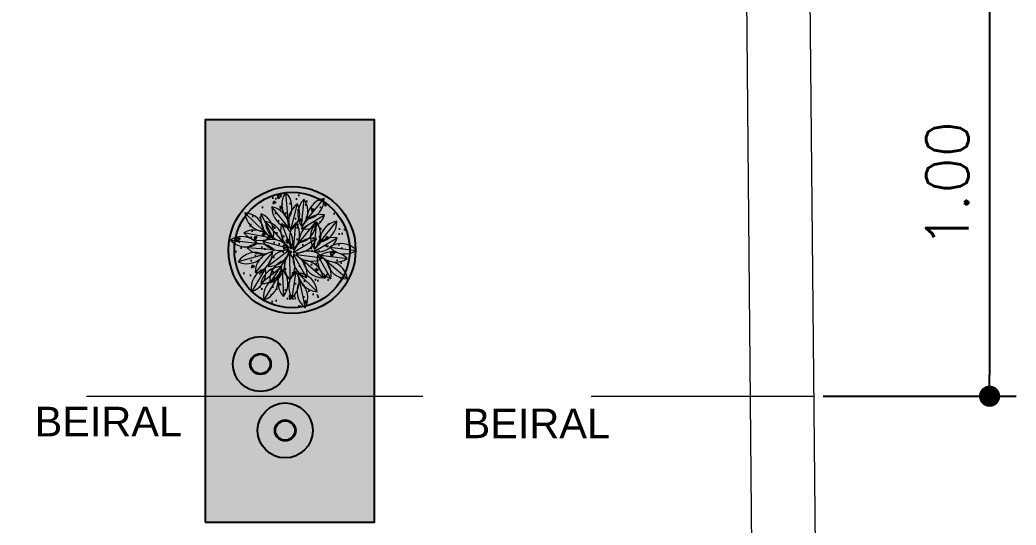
# Model space of a CAD drawing. Header units: millimetres. Extents: x -57 to 56, y 2 to 85.
# Drawn here: x -37.062 to -34.711, y 49.037 to 50.23 of the extents above; entities that cross this region are included whole.
import ezdxf

# ---------------------------------------------------------------- set-up
doc = ezdxf.new("R2010")
doc.units = ezdxf.units.MM
doc.header["$LTSCALE"] = 0.5
doc.header["$PDMODE"] = 3
doc.linetypes.add('HIDDEN2', pattern=[4.762499999999999, 3.175, -1.5875])
for name, color, linetype, lineweight in [('A-TRACEJADO', 251, 'HIDDEN2', 18), ('Alvenaria-baixa', 3, 'Continuous', 20), ('ARQ cota externa', 1, 'Continuous', 15)]:
    doc.layers.add(name, color=color, linetype=linetype, lineweight=lineweight)
for name, color, linetype in [('AI-Hatch mob', 254, 'Continuous'), ('AI-Mob', 2, 'Continuous'), ('AI-Paisagismo', 95, 'Continuous'), ('AI-Produção', 1, 'Continuous')]:
    doc.layers.add(name, color=color, linetype=linetype)
doc.styles.add('arial 7', font='arial.ttf', dxfattribs={"height": 0.07})
doc.styles.add('RS50', font='romans.shx', dxfattribs={"height": 0.1})
doc.dimstyles.new('Cota 50', dxfattribs={"dimscale": 0.05, "dimtxt": 0.1, "dimasz": 1, "dimexe": 1.25, "dimexo": 0.625, "dimgap": 1, "dimtad": 1, "dimzin": 4, "dimdsep": 46, "dimtxsty": 'RS50', "dimblk": 'DOT', "dimcen": 0.1, "dimclrd": 256, "dimclre": 256, "dimclrt": 256, "dimadec": 0, "dimazin": 0, "dimtfac": 1, "dimtix": 1, "dimtmove": 0, "dimatfit": 3, "dimldrblk": 'DOT', "dimfxl": 1.25, "dimarcsym": 0})

# ---------------------------------------------------------------- blocks, each defined once
blk = doc.blocks.new('*U71')
at = {"layer": 'AI-Hatch mob'}
blk.add_hatch(color=31, dxfattribs=at).paths.add_polyline_path([(0, 0.3999999999999986), (0, 0), (0.9500000000000002, 0), (0.9500000000000002, 0.3999999999999986)])
blk.add_lwpolyline([(0, 0.3999999999999986), (0, 0), (0.9500000000000002, 0), (0.9500000000000002, 0.3999999999999986)], close=True)
blk = doc.blocks.new('VASO PEQUENO - PRODUÇÃO')
at = {"layer": 'AI-Hatch mob', "ltscale": 3}
h = blk.add_hatch(color=254, dxfattribs=at)
h.set_gradient(color1=(221, 208, 192), color2=(185, 159, 126), tint=1, name='INVSPHERICAL')
h.paths.add_polyline_path([(-0.05464402606756794, 0, 1), (0.05464402606756794, 0, 1)])
h = blk.add_hatch(color=254, dxfattribs=at)
h.paths.add_polyline_path([(0.02071908195541994, 0.002211513200336412), (0.01923097969005738, 0.00219283621844113, 0.903790462052971), (-0.01927995729362664, 0.001709490356034848), (-0.0207680595590034, 0.001690813374139566, -0.9103528946446328)])
h.paths.add_polyline_path([(-0.02083677392766958, 0, -0.0203115320186754), (-0.0207680595590034, 0.001690813374139566), (-0.01927995729362664, 0.001709490356034848, 0.0221124627479332), (-0.01935559636180528, 0, 1), (0.01935559636180528, 0, 0.0283915915299139), (0.01923097969005738, 0.00219283621844113), (0.02071908195541994, 0.002211513200336412, -0.026590110327683), (0.02083677392764116, 0, -1)])
at = {"layer": 'AI-Hatch mob', "ltscale": 3, "true_color": 0xb6aa86}
h = blk.add_hatch(color=43, dxfattribs=at)
h.paths.add_polyline_path([(0.01923097969005738, 0.00219283621844113), (-0.01927995729362664, 0.001709490356034848, -0.9037904620529716)])
h.paths.add_polyline_path([(-0.01935559636180528, 0, -0.0221124627479332), (-0.01927995729362664, 0.001709490356034848), (0.01923097969005738, 0.00219283621844113, -0.0283915915299139), (0.01935559636180528, 0, -1)])
at = {"ltscale": 3}
for radius in [0.05464402606756794, 0.02083677392763764, 0.0193555963618078]:
    blk.add_circle((0, 0), radius, dxfattribs=at)
blk = doc.blocks.new('VASINHO PRODUÇÃO 01 - PLANTA')
at = {"layer": 'AI-Hatch mob', "ltscale": 3, "true_color": 0xd9c8a0}
h = blk.add_hatch(color=9, dxfattribs=at)
h.dxf.hatch_style = 1
edge = h.paths.add_edge_path()
edge.add_arc((-0.1499999999999986, 0), 0.1499999999999995, 0, 360)
at = {"layer": 'AI-Hatch mob', "ltscale": 3}
h = blk.add_hatch(color=255, dxfattribs=at)
h.dxf.hatch_style = 1
edge = h.paths.add_edge_path()
edge.add_arc((-0.1499999999999986, 0), 0.1363155208239077, 0, 360)
at = {"layer": 'AI-Hatch mob', "ltscale": 3, "true_color": 0xa0784b}
h = blk.add_hatch(dxfattribs=at)
h.set_pattern_fill('AR-CONC,_O', color=35, scale=0.0004105343752827525, angle=-90.00000000000001)
h.set_pattern_definition([(320, (-0.286315520823905, 0.1363155208239064), (-0.006543542524291948, -0.07479306927236956), [0.007820679849136437, -0.08602747834050081]), (265, (-0.286315520823905, 0.1363155208239064), (0.0784353195292557, 0.0144683915451192), [0.006256543879309147, -0.06882198267240065]), (10.45099999999989, (-0.2868608131078787, 0.1300827879383704), (0.0718914200358883, -0.06032494812391941), [0.006646551535827764, -0.0731120668941054]), (316.1842, (-0.2654603745595452, 0.1363155208239064), (-0.01725982083329478, -0.1112872647048983), [0.01173101977370465, -0.1290412175107512]), (6.635599999999912, (-0.2668986817433492, 0.1270415903397009), (0.1015766960163091, -0.0974625990860768), [0.009969827303741637, -0.109668100341158]), (261.184, (-0.2654603745595452, 0.1363155208239064), (0.1015765161901619, -0.09746275153707148), [0.009384815818963728, -0.103232974008601]), (290.9999999999999, (-0.2706741611256334, 0.1258879476917301), (-0.04198351075724586, -0.06224311997678865), [0.007820679849136437, -0.08602747834050083]), (236, (-0.2706741611256334, 0.1258879476917301), (0.07561549160662714, -0.02537185709890827), [0.006256543879309147, -0.06882198267240064]), (341.4514, (-0.2741727761252335, 0.1207010511272273), (0.03363214921383945, -0.08761480571335037), [0.006646551535827765, -0.0731120668941054]), (307.5, (-0.286315520823905, 0.1363155208239064), (0.03471275006079877, -0.001267977805977996), [0, -0.06798777682182604, 0, -0.06986473998561879, 0, -0.06908267200070516]), (277.5, (-0.286315520823905, 0.1363155208239064), (0.04112756969842374, -0.02743176840527273), [0, -0.03983332936493489, 0, -0.06642364085199877, 0, -0.02632962215875933]), (237.5, (-0.286315520823905, 0.1595690089086688), (-0.00235184633618703, -0.05566460028104815), [0, -0.02606893283045478, 0, -0.08133507043101892, 0, -0.1079253819180828]), (227.5, (-0.286315520823905, 0.1699965820408522), (0.01043844861200187, -0.06081212094145445), [0, -0.03388961267959122, 0, -0.05401482882470231, 0, -0.07664266252153706])])
edge = h.paths.add_edge_path()
edge.add_arc((-0.1499999999999986, 0), 0.1363155208239077, 0, 360)
at = {"layer": 'AI-Paisagismo', "ltscale": 0.2, "true_color": 0xbad0ae}
h = blk.add_hatch(color=9, dxfattribs=at)
h.paths.add_polyline_path([(-0.09375096204686173, -0.0623363964502488, -0.100924464330556), (-0.0751437801562318, -0.06775305720285019), (-0.08791421821026546, -0.05185391235998793, -0.1072267330070059), (-0.1069031221803911, -0.04396344544737474, 0.1181094336265584)])
h.paths.add_polyline_path([(-0.08791421821026546, -0.05185391235998793), (-0.1042402006142495, -0.03152812887122991), (-0.1104408708052205, -0.0274902858909627, 0.08752527008927301), (-0.1069031221803911, -0.04396344544737474, 0.1072267330070058)])
h.paths.add_polyline_path([(-0.1042402006142495, -0.03152812887122991), (-0.08791421821026546, -0.05185391235998793, 0.064546248655059), (-0.07546210496442285, -0.05249291330159167, -0.03294826573354364), (-0.07956156630479683, -0.04759872241032781)])
h.paths.add_polyline_path([(-0.0751437801562318, -0.06775305720285019, -0.02753927194000087), (-0.07056405575583113, -0.07049522787620077, 0.0863390661931455), (-0.07376439669156554, -0.05418237951452909, -0.01234927148233951), (-0.07546210496442285, -0.05249291330159167, -0.06454624865505885), (-0.08791421821026546, -0.05185391235998793)])
h.paths.add_polyline_path([(-0.1104372447648743, -0.02381283342628393), (-0.1042402006142495, -0.03152812887122991), (-0.07956156630479683, -0.04759872241032781, -0.06645078010653063), (-0.08569929011915889, -0.03632842291829519, 0.1459686144722046)])
h.paths.add_polyline_path([(-0.07956156630479683, -0.04759872241032781), (-0.07546717085095622, -0.05026497064358892, 0.08985111160644296), (-0.08569929011915889, -0.03632842291829519, 0.0664507801065305)], flags=17)
h.paths.add_polyline_path([(-0.065850225414529, 0.02772268782700849, -0.03766426319696067), (-0.07140143643093921, 0.02298874477777701, 0.03554825208518696), (-0.07593386050806572, 0.01780363352582981), (-0.01367253318271366, 0.03093882586900065, 0.2925687862158)])
h.paths.add_polyline_path([(-0.0515951918710158, 0.05926267834039578, 0.2467342754730054), (-0.08972695527032926, 0.03515342741225425, -0.02911407171683323), (-0.08414649672780428, 0.03431792052004567, -0.1136781305110389), (-0.09594510115768884, 0.01602294758951928, 0.0114429001460271), (-0.09612790708235508, 0.01381112793642814)])
h.paths.add_polyline_path([(-0.1394059521876514, 0.009745732487530745, 0.1385800695214892), (-0.1253329816902706, 0.03205220022937993, -0.03766426319897635), (-0.1237969699992689, 0.03918429870267914, 0.1054388976469807), (-0.12527770178189, 0.05935780028683979, -0.04124628963672242), (-0.1332610092213358, 0.0596076350695256)])
h.paths.add_polyline_path([(-0.1471335286947664, 0.02955264237249366, -0.05788238611845153), (-0.1441852823814003, 0.01875768361536245, 0.05273433884922049), (-0.1394059521876514, 0.009745732487530745), (-0.1332610092213358, 0.0596076350695256, -0.02327861019412803), (-0.1377162182731908, 0.06032789017619677, -0.0667945296415517), (-0.1317620710746183, 0.07177046689035649), (-0.1316228987803569, 0.07289975245357994, 0.0008919593296807591), (-0.1317513249774294, 0.0727838117845181, -0.04180014392762268), (-0.1372751544681989, 0.06686758819863314, 0.2075388826344483)])
h.paths.add_polyline_path([(-0.1770128705550391, 0.05754242384902852, -0.04935686048947768), (-0.1682750904016856, 0.05368640196116559), (-0.1527565631005245, 0.05223614611676197, 0.1385800695217991), (-0.1754675918598778, 0.06564644717354184, -0.03766426319730808), (-0.1826418113472172, 0.06697186608482752, 0.1495642043806141), (-0.2105107790432825, 0.06162561203034045, -0.02747786748636796), (-0.2073509600191628, 0.05733816653831525), (-0.1774541693263316, 0.0545442161466454, -0.0156269093332383)])
h.paths.add_polyline_path([(-0.1601100679577527, 0.04788581095855449, -0.05035858276558054), (-0.1692783346598716, 0.0445870440873577), (-0.1443946377021845, 0.002906748290001815, 0.0822761606666626), (-0.1441852823811871, 0.01875768361483665, -0.05788238612140456), (-0.1471335286947664, 0.02955264237249366, 0.1173879873816145)])
h.paths.add_polyline_path([(-0.271878881437452, 0.07553547200770083), (-0.222435421396483, 0.03548112870537068, 0.01329663088609769), (-0.2229500353961313, 0.03800803530064911, -0.1121043335615631), (-0.2323061953719971, 0.05733852204491541, 0.2371737916400027)])
h.paths.add_polyline_path([(-0.2066066656500212, 0.02232095737500117, 0.1385800695221813), (-0.2293176944094384, 0.03573125843181657, -0.03766426319745515), (-0.2364919138968062, 0.03705667734311646, 0.184507533205088), (-0.2699624099032505, 0.02824175363335257)])
h.paths.add_polyline_path([(-0.2247438090161964, -0.007822348131185208, 0.1459686144717601), (-0.1973953891054094, -0.003275887005813161), (-0.2588723886669655, 0.01314314716655929, 0.1015689997627605), (-0.2449290215073674, -0.0004900467217865412, -0.1121043335625167)])
h.paths.add_polyline_path([(-0.2020906138608964, -0.00767102810694098, 0.138580069520428), (-0.227720616970231, -0.01389436662768162, -0.03766426320121698), (-0.2337872962361658, -0.01794671943046922, 0.1845075332029233), (-0.2516325773764692, -0.04760347117309038)])
h.paths.add_polyline_path([(-0.193429284696812, -0.066011777337593, 0.0132966308861433), (-0.1959921863612735, -0.0662974687239597, -0.1121043335608493), (-0.2160845424035713, -0.07388052061143924, 0.2371737916406175), (-0.2377605284591411, -0.1116598548950094)])
h.paths.add_polyline_path([(-0.1904857198103755, -0.1139967605481189, 0.3738989975478724), (-0.1789012744404985, -0.05142834372580296)])
h.paths.add_polyline_path([(-0.1583047573421652, -0.1005283790829026, -0.08153861854418297), (-0.1636770412873076, -0.08576326343410301, 0.02033090825277793), (-0.1657453538800695, -0.08240735493693307), (-0.173528407287364, -0.1455613749030107, 0.2618694310454944)])
h.paths.add_polyline_path([(-0.149036852458714, 0.1520259361343648), (-0.1565131309301009, 0.09136117962491852, -0.008330344784620771), (-0.1555115132538063, 0.09009330766026125, 0.3634169459160376)])
h.paths.add_polyline_path([(-0.1217945984773721, 0.09619021374416548, -0.03766426319661859), (-0.1233306101683027, 0.08905811527132101, 0.03554825208510531), (-0.1237832053775989, 0.08218618655470777), (-0.08229089052272087, 0.1304292582456981, 0.2925687862158634)])
h.paths.add_polyline_path([(-0.1537089997879733, -0.007468695704858419), (-0.1701499699788016, -0.06893983248788516, 0.05292590423678885), (-0.1623170975937924, -0.06234767657446127, -0.1163143803580173), (-0.1509893866269252, -0.04318422083005657, 0.191422404243174)])
h = blk.add_hatch(color=9, dxfattribs=at)
h.paths.add_polyline_path([(-0.1440230318851192, -0.08967080612000444, -0.1121043335621412), (-0.1406455963952098, -0.06846235552170299, 0.1459686144720013), (-0.1502884202055483, -0.0424696194335894), (-0.1547693033686173, -0.1059434553371972, 0.1015689997625863)])
h.paths.add_polyline_path([(-0.1406455963952098, -0.06846235552169588, 0.1121043335621412), (-0.1440230318851192, -0.08967080611999734, 0.1121043335621429)])
h.paths.add_polyline_path([(-0.1807100622486715, 0.01776589256670746, -0.03766426319626871), (-0.173535842761531, 0.01644047365540757, 0.03554825208531438), (-0.1666535697481848, 0.016190343928983), (-0.2013435135272701, 0.04429280512631806, -0.08765120437675122), (-0.199523609459213, 0.02751860957005903, 0.1105819868200891)])
h.paths.add_polyline_path([(-0.1666535697481848, 0.016190343928983, 0.0132966308857187), (-0.1671681837478189, 0.01871725052419038, -0.1121043335616803), (-0.1765243437237061, 0.03804773726847088, 0.0357943512743551), (-0.181228756403776, 0.04314224633607466, -0.1151697967844379), (-0.2026784761260174, 0.04824261394032447, -0.02150383064530657), (-0.2013435135272701, 0.04429280512631806)])
h.paths.add_polyline_path([(-0.181228756403776, 0.04314224633607466, 0.1471905096387542), (-0.2062531283162699, 0.05558254532561335, -0.04216300896600256), (-0.2026784761260174, 0.04824261394033158, 0.1151697967844778)])
h.paths.add_polyline_path([(-0.199523609459213, 0.02751860957005903, 0.08765120437675122), (-0.2013435135272701, 0.04429280512631806), (-0.2160970297891609, 0.05624468723125631, 0.1762835270623134)])
h.paths.add_polyline_path([(-0.2013435135272701, 0.04429280512631806, 0.0215038306453472), (-0.2026784761260174, 0.04824261394033158, -0.0728416072604305), (-0.2142130594786593, 0.05627353357587594, 0.009714427093552419), (-0.2160970297891609, 0.05624468723125631)], flags=17)
h.paths.add_polyline_path([(-0.2026784761260174, 0.04824261394033158, 0.04216300896599867), (-0.2062531283162699, 0.05558254532561335, 0.04126002571044728), (-0.2142130594786593, 0.05627353357587594, 0.07284160726041206)], flags=16)
h.paths.add_polyline_path([(-0.07933327513787702, -0.005333771739401527, 0.0005421207433453404), (-0.07941342972380738, -0.005265701439277848, -0.09266607349028746), (-0.09489593596377688, 0.003561259953471563, 0.08272158258984047), (-0.1106077604313285, 0.006230667652530997, -0.1026650112046958), (-0.1299163464588062, 0.002288684679854214, 0.08019173923243729), (-0.1429615859499336, -0.006000271115837563)])
h.paths.add_polyline_path([(-0.03730181454432824, -0.0002206459767890578), (-0.1002769889260406, 0.008897115252551657, 0.03912676900441829), (-0.09489593596418189, 0.003561259953606566, -0.09266607349040724), (-0.07941342972419108, -0.005265701439142845, 0.2302397149652414)])
h.paths.add_polyline_path([(-0.1106077604313285, 0.006230667652530997, 0.09166062728263832), (-0.09594510115768884, 0.01602294758951217, -0.07316558850431812), (-0.09243315379232087, 0.02969594651060703), (-0.1397185897951587, 0.003321975134603861, 0.05094506049314716), (-0.1299163464590762, 0.002288684679740527, -0.1026650112062228)])
h.paths.add_polyline_path([(-0.04048504895138194, -0.02016624453707294, 0.351124424335081), (-0.101118601768043, -0.02047169304660201, -0.02720983869294985), (-0.09633727159337724, -0.02269782068151471)])
h.paths.add_polyline_path([(-0.03205870094236474, -0.06674269051613635), (-0.0788394486135573, -0.03854848844162007, -0.07787671662787667), (-0.0725335374168381, -0.05217533691137533, -0.01013375063908225), (-0.07448534557510555, -0.0524069800621163, -0.009879472827502548), (-0.07376439669157264, -0.05418237951452198, 0.2371737916400241)])
h.paths.add_polyline_path([(-0.04048504895138194, -0.02016624453707294), (-0.09633727159339145, -0.02269782068151471, -0.08391196314951911), (-0.08354456829995627, -0.03257675847618202, 0.02004710026616001), (-0.07970686363343304, -0.0331944766776644, -0.03766426319568147), (-0.07241836599400386, -0.03351690914877281, 0.1845075332044809)])
h.paths.add_polyline_path([(-0.0658502254145148, 0.0277226878270227, 0.1845075332037339), (-0.0515951918710158, 0.05926267834039578), (-0.09612790708235508, 0.01381112793642814, 0.1385800695203368), (-0.0714014364314508, 0.02298874477727253, -0.03766426320079834)])
h.paths.add_polyline_path([(-0.1374035806657545, 0.06675164752900287), (-0.1296205272584601, 0.1299056674950521, 0.3738989975499326)])
h.paths.add_polyline_path([(-0.1557942612380074, -9.821059247627772e-05, 0.03030031920980581), (-0.1508248140017301, 0.003030172598577963), (-0.2085545524455412, 0.008425200680129308, -0.0768425592575029), (-0.1981775120114762, -0.00215280983556454, 0.03249718828191259), (-0.192239723703203, -0.004249312645171699, -0.1963947137730436)])
h.paths.add_polyline_path([(-0.1962603475737765, -0.07987007513776234, -0.03766426319827849), (-0.1942962380837869, -0.07284380767509901, 0.03554825208437599), (-0.193429284696812, -0.066011777337593), (-0.2377605284591411, -0.1116598548950094, 0.2925687862150866)])
h.paths.add_polyline_path([(-0.1789012744404417, -0.05142834372550453, 0.1385800695201688), (-0.1942962380836661, -0.07284380767447374, -0.03766426320156246), (-0.1962603475737765, -0.07987007513776234, 0.1845075332031512), (-0.1904857198103755, -0.1139967605481189)])
h.paths.add_polyline_path([(-0.1583047573421581, -0.1005283790829168, 0.03337641622990275), (-0.1547693033686173, -0.1059434553371972), (-0.1502884202055483, -0.0424696194335894, 0.005160581583961312), (-0.1509893866268399, -0.04318422082977236, -0.116314380358183), (-0.1623170975937214, -0.06234767657419837, 0.122738634690341), (-0.1636770412873076, -0.08576326343410301, -0.08153861854426905)])
h.paths.add_polyline_path([(-0.1311699333670475, -0.04808776008286486, -0.09896126875964394), (-0.1142556929404179, -0.05676459977173209, 0.01585056145367656), (-0.111273630384801, -0.05751020525033823), (-0.14937001864309, -0.006542849424093333, 0.2482338599049464)])
h.paths.add_polyline_path([(-0.09649260383946512, -0.08733182458631461), (-0.1450837208058076, -0.04624764867658371, 0.1385800695214641), (-0.1341197514839436, -0.07023552850051828, -0.03766426319861993), (-0.1289919441908722, -0.07542510968900018, 0.1845075332047876)])
h.paths.add_polyline_path([(-0.121962876665485, -0.127227110811333), (-0.139622897868243, -0.06609504222763718, 0.01329663088583249), (-0.1406455963952098, -0.06846235552176694, -0.1121043335617484), (-0.1440230318851192, -0.08967080611999023, 0.2371737916399853)])
h.paths.add_polyline_path([(-0.2211635930004476, 0.0152066535740687, 0.08411870382129336), (-0.2066066656500212, 0.02232095737500117), (-0.2699624099032505, 0.02824175363335257, 0.1163970162905033), (-0.2512929478857089, 0.0160889014488248, -0.1593365792688058)])
h.paths.add_polyline_path([(-0.2001764893504756, 0.02219753306646055, 0.02765843165261737), (-0.199523609459078, 0.02751860956995245, -0.1762835270640536), (-0.2160970297890117, 0.056244687231505, -0.00971442709283766), (-0.2142130594786522, 0.05627353357587594, -0.01379175676062543), (-0.2161123073535052, 0.05815694237503521, -0.03400493799433041), (-0.2105107790432825, 0.06162561203034045, 0.1418817183340183), (-0.2327947222032947, 0.07683320862560095)])
h.paths.add_polyline_path([(-0.08229089052272087, 0.1304292582456981), (-0.1237832053775989, 0.08218618655470777, 0.01329663088594669), (-0.1212422464107235, 0.08262620023451461, -0.1121043335614075), (-0.1016447445306667, 0.09140932993436479, 0.2371737916399821)])
h.paths.add_polyline_path([(-0.1429615859499336, -0.006000271115837563, 0.1385800695207901), (-0.1189848762742614, -0.0169886465581186, -0.0376642632001518), (-0.1117120218959897, -0.01756462376548029, 0.1845075332037273), (-0.07933327513787702, -0.005333771739401527)])
h.paths.add_polyline_path([(-0.08429326204461773, 0.07342334320425437, 0.07855756710329584), (-0.0987541942394401, 0.06892358904417506, -0.04569266810561909), (-0.1062956257194614, 0.064302136284077, 0.1619621323830503), (-0.1237969699992689, 0.03918429870269335, -0.03766426319663432), (-0.1253329816901996, 0.03205220022984179, 0.0355482520851006), (-0.1257855768994958, 0.02518027151323565)])
h.paths.add_polyline_path([(-0.160761202484764, 0.0959248121318268, -0.03217539140770436), (-0.156513130930108, 0.0913611796248972), (-0.149036852458714, 0.1520259361343648, 0.3270723395403079)])
h.paths.add_polyline_path([(-0.1690999328465779, 0.06792322404236018, 0.1459686144723417), (-0.1463263868009719, 0.05211272180821425), (-0.178944619653798, 0.1067483973673191, 0.1015689997629625), (-0.178456092822465, 0.08725371078659094, -0.1121043335614434)])
h.paths.add_polyline_path([(-0.2364919138967778, 0.03705667734311646, -0.03766426319442134), (-0.2293176944099926, 0.03573125843187341, 0.03554825208618063), (-0.222435421396483, 0.03548112870537068), (-0.271878881437452, 0.07553547200770083, 0.2925687862171664)])
h.paths.add_polyline_path([(-0.1732386840662414, -0.03446612035542529, 0.1845075332033601), (-0.1701499699788016, -0.06893983248788516), (-0.1537089997879733, -0.007468695704858419, 0.1385800695213532), (-0.1707312299312136, -0.02761492817366928, -0.03766426320001531)])
h.paths.add_polyline_path([(-0.1671681837477692, 0.01871725052411932, 0.1459686144721909), (-0.1443946377021845, 0.002906748290001815), (-0.1692783346598716, 0.04458704408735059, -0.04267552751535905), (-0.1774365111258192, 0.04327509019195475, 0.02737611848694512), (-0.1765243437237061, 0.03804773726846378, -0.1121043335620918)])
h.paths.add_polyline_path([(-0.1774365111258192, 0.04327509019195475, 0.04267552751535278), (-0.1692783346598716, 0.0445870440873648), (-0.1750910554873215, 0.05432337562553613), (-0.1774541693263316, 0.0545442161466454, 0.05829284820865398)])
h.paths.add_polyline_path([(-0.173528407287364, -0.1455613749030107), (-0.1657453538800695, -0.08240735493693307, 0.3738989975502471)])
h.paths.add_polyline_path([(-0.2516325773764692, -0.04760347117309038, 0.2667304431458746), (-0.2088804832897395, -0.02512177745185795, -0.0160178841809168), (-0.2118353614262318, -0.02416378256071283, -0.07541752629161234), (-0.2031988209157802, -0.01245864770040583, 0.02535033189914436), (-0.2020906138608964, -0.00767102810694098)])
h.paths.add_polyline_path([(-0.01367253318271366, 0.03093882586900065), (-0.07593386050806572, 0.01780363352582981, 0.01329663088663605), (-0.07364780911681379, 0.01661029637858036, -0.1121043335599441), (-0.0527436873904108, 0.01168859523983201, 0.237173791641052)])
h.paths.add_polyline_path([(-0.05158726064707508, -0.09574465414506506), (-0.1060863409193971, -0.06289870450626012, 0.02447083248226847), (-0.1044075261489539, -0.06733563735322434, -0.04749469802709935), (-0.09995569414129335, -0.07537778385884764, 0.2939314652376539)])
at = {"layer": 'AI-Paisagismo', "ltscale": 0.2, "true_color": 0x8ba362}
h = blk.add_hatch(color=65, dxfattribs=at)
h.paths.add_polyline_path([(-0.1525111142353168, -0.001149876906545444, 0.01777825452302181), (-0.1557942612378511, -9.821059239811802e-05, -0.1963947137740212), (-0.192239723703203, -0.004249312645171699, 0.07094577629649458), (-0.2031988209157802, -0.01245864770040583, -0.05552521885377384), (-0.207272082240074, -0.02239353040167202)])
h.paths.add_polyline_path([(-0.1557942612380074, -9.821059249048858e-05, 0.1963947137730691), (-0.192239723703203, -0.004249312645171699, 0.1963947137730615)])
h.paths.add_polyline_path([(-0.207272082240074, -0.02239353040166492, 0.05552521885365616), (-0.2031988209157802, -0.01245864770042004, 0.07541752629156856), (-0.2118353614263881, -0.02416378256060625)])
h.paths.add_polyline_path([(-0.1950175331201436, -0.04347925697263122, 0.09613998058004011), (-0.2128040847421104, -0.04848708948782132, 0.07807014685262005), (-0.217097345891581, -0.06291384246848963)])
h.paths.add_polyline_path([(-0.2001764893504756, 0.02219753306646055), (-0.2327947222032947, 0.07683320862560095, 0.1015689997628139), (-0.2323061953719829, 0.0573385220449012, -0.1121043335619559), (-0.2229500353960603, 0.03800803530057806, 0.1459686144722081)])
h.paths.add_polyline_path([(-0.2229500353960603, 0.03800803530057806, 0.1121043335620539), (-0.2323061953719971, 0.05733852204491541, 0.1121043335620527)], flags=17)
h.paths.add_polyline_path([(-0.1826418113472172, 0.06697186608482042, -0.03766426319354584), (-0.1754675918605884, 0.06564644717362, 0.03554825208668354), (-0.1685853188469864, 0.0653963174471528), (-0.2180287788879625, 0.1054506607494474, 0.2925687862176443)])
h.paths.add_polyline_path([(-0.03205870094236474, -0.06674269051613635, 0.2925687862145616), (-0.07241836599363438, -0.0335169091487586, -0.03766426319758861), (-0.07970686363343304, -0.0331944766776644, 0.01603152903756415), (-0.08280960605269883, -0.03339065560463439, -0.03359283621074309), (-0.0788394486135715, -0.03854848844161296)])
h.paths.add_polyline_path([(-0.222612979610588, -0.009274811746230682, 0.01329663088584136), (-0.2247438090163669, -0.007822348131156787, -0.112104333562039), (-0.2449290215074527, -0.0004900467217794358, 0.2371737916397156), (-0.2859831145569558, -0.01503954548500985)])
h.paths.add_polyline_path([(-0.1508248140017301, 0.003030172598577963, 0.1385800695214105), (-0.1735358427610052, 0.01644047365535073, -0.03766426319890377), (-0.1807100622486431, 0.01776589256670036, 0.1687680964714006), (-0.211723952579753, 0.01060257772671491, -0.01983117137542873), (-0.2085545524455412, 0.008425200680129308)])
h.paths.add_polyline_path([(-0.1463263868009719, 0.05211272180821425, 0.2103585236833916), (-0.1555115132537495, 0.09009330766031098, -0.009228122923012403), (-0.1568199058659658, 0.08887191616851453, -0.04172412988650809), (-0.1607612024847711, 0.09592481213184101, 0.1104205818770668), (-0.178944619653798, 0.1067483973673191)])
h.paths.add_polyline_path([(-0.1062956257193974, 0.06430213628411252, -0.04569266809953355), (-0.09875419424032827, 0.06892358904351426, 0.1468640072753186), (-0.08214412520572978, 0.09132383556148227), (-0.1277098841609714, 0.0659090329499179, -0.03607263514526711), (-0.12527770178189, 0.0593578002868469, 0.1021786468039221)])
h.paths.add_polyline_path([(-0.12527770178189, 0.0593578002868469, 0.03607263514527639), (-0.1277098841609714, 0.0659090329499179), (-0.1328368471211903, 0.06304941303754674), (-0.1332610092213358, 0.0596076350695256, 0.04124628963672474)])
h.paths.add_polyline_path([(-0.1277098841609714, 0.0659090329499179, 0.03836591371914286), (-0.1313005211527312, 0.07241512112443615, 0.004087410521119952), (-0.1317620710746183, 0.07177046689035649), (-0.1328368471211903, 0.06304941303754674)])
h.paths.add_polyline_path([(-0.1328368471211903, 0.06304941303754674), (-0.1317620710746183, 0.07177046689035649, 0.0667945296423841), (-0.1377162182732619, 0.06032789017605467)])
h.paths.add_polyline_path([(-0.1332610092213358, 0.05960763506953271), (-0.1328368471211903, 0.06304941303754674), (-0.1377162182732619, 0.06032789017605467, 0.0232786101943381)])
h.paths.add_polyline_path([(-0.07056405575583113, -0.07049522787619367, -0.01509753763602783), (-0.07058958334453536, -0.07342301421168429, -0.134782054256387), (-0.09375096204686173, -0.0623363964502488, 0.06391830146833205), (-0.1060863409193971, -0.06289870450626012), (-0.05158726064707508, -0.09574465414506506, 0.1673951608897684)])
h.paths.add_polyline_path([(-0.1142556929404037, -0.0567645997717392, -0.09896126875972795), (-0.1311699333670475, -0.04808776008286486, 0.07273666603991764), (-0.1450837208058076, -0.04624764867658371), (-0.09649260383946512, -0.08733182458631461, 0.06442653804992635), (-0.09995569414102334, -0.07537778385924554, -0.04749469802997117), (-0.1044075261489965, -0.0673356373531675, 0.07489909575909669)])
h.paths.add_polyline_path([(-0.121962876665485, -0.127227110811333, 0.2925687862146667), (-0.1289919441905951, -0.07542510968924176, -0.03766426319716994), (-0.1341197514834604, -0.07023552850094461, 0.03554825208589937), (-0.139622897868243, -0.06609504222763718)])
h.paths.add_polyline_path([(-0.111273630384801, -0.05751020525033823, 0.101568999762669), (-0.1137766798934621, -0.03817070663995992, -0.1121043335617397), (-0.1250827747794929, -0.01991207400511996, 0.1459686144724085), (-0.14937001864309, -0.006542849424093333)])
h.paths.add_polyline_path([(-0.09243315379232087, 0.02969594651060703, -0.03143487025450072), (-0.08972695527027241, 0.03515342741224003, 0.07224130421362805), (-0.1036471160526204, 0.03440341489286425, -0.1121043335612603), (-0.1232446179326487, 0.02562028519301407, 0.1459686144724115), (-0.1397185897951587, 0.003321975134603861)])
h.paths.add_polyline_path([(-0.08429326204461773, 0.07342334320425437), (-0.1257855768994958, 0.02518027151323565, 0.01329663088607911), (-0.123244617932599, 0.02562028519304249, -0.1121043335609052), (-0.1036471160526347, 0.03440341489285714, 0.2371737916404536)])
h.paths.add_polyline_path([(-0.1212422464107945, 0.08262620023446487, 0.07429837612320427), (-0.1313005211527312, 0.07241512112444326, -0.03836591371914286), (-0.1277098841609714, 0.0659090329499179), (-0.08214412520572978, 0.09132383556148227, 0.1015689997629173), (-0.1016447445307094, 0.09140932993433637, -0.1121043335615878)])
h.paths.add_polyline_path([(-0.1374035806657545, 0.06675164752900287, 0.0008919593305751944), (-0.1372751544685542, 0.0668675881981926, -0.04180014392659872), (-0.1317513249779054, 0.07278381178391413, 0.09532239994918221), (-0.1233306101683027, 0.08905811527132812, -0.03766426319659343), (-0.1217945984773721, 0.09619021374416548, 0.1845075332041282), (-0.1296205272584601, 0.1299056674950521)])
h.paths.add_polyline_path([(-0.1685853188469864, 0.0653963174471528, 0.01329663088604665), (-0.1690999328466276, 0.06792322404241702, -0.1121043335612056), (-0.1784560928224863, 0.08725371078661937, 0.2371737916402229), (-0.2180287788879625, 0.1054506607494474)])
h.paths.add_polyline_path([(-0.1774541693263316, 0.0545442161466454), (-0.2073509600191628, 0.05733816653831525, -0.01067578431951484), (-0.2062531283162699, 0.05558254532561335, -0.1471905096387542), (-0.181228756403776, 0.04314224633607466, 0.01956952416447137), (-0.1774365111258192, 0.04327509019196185, -0.05829284820861844)])
h.paths.add_polyline_path([(-0.1973953891054094, -0.003275887005813161, 0.0070557618845502), (-0.1981775120112204, -0.002152809835678227, -0.1014475907552197), (-0.2141805582547462, 0.008950968856865416, -0.01526412729842088), (-0.211723952579753, 0.01060257772671491, 0.05430331103735002), (-0.2211635930004476, 0.0152066535740687, -0.1593365792680169), (-0.2512929478855668, 0.01608890144886743, 0.04199529432006801), (-0.2588723886669655, 0.01314314716655929)])
h.paths.add_polyline_path([(-0.2337872962361729, -0.01794671943046922, -0.03766426319916561), (-0.2277206169705508, -0.01389436662793031, 0.0355482520836547), (-0.222612979610588, -0.009274811746230682), (-0.2859831145569558, -0.01503954548500985, 0.2925687862146606)])
h.paths.add_polyline_path([(-0.207272082240074, -0.02239353040167202, -0.01633141172056981), (-0.2088804832897679, -0.02512177745184374, 0.08541215679439441), (-0.1925338919544259, -0.02694492253667136, -0.1121043335621276), (-0.1719101530866496, -0.02095602928476126, 0.1459686144721089), (-0.1525111142353168, -0.001149876906545444)])
h.paths.add_polyline_path([(-0.2355443724863946, -0.07261700310269958), (-0.2152768601720183, -0.0628684431033193, -0.009388837348740662), (-0.2170973458918226, -0.06291384246829068, -0.07807014685200911), (-0.2128040847421104, -0.04848708948782132, 0.1762415334083097)])
h.paths.add_polyline_path([(-0.1950175331201294, -0.04347925697263122, -0.08069737692681653), (-0.1795130653544987, -0.04469558242782057, 0.06210392043277769), (-0.1732386840662343, -0.03446612035541818, -0.03766426319832219), (-0.1707312299312989, -0.02761492817397482, 0.03554825208412676), (-0.1693327599199748, -0.02087159603514976)], flags=17)
h.paths.add_polyline_path([(-0.2128040847421104, -0.04848708948782132, -0.09613998058011992), (-0.1950175331201294, -0.04347925697262411), (-0.1693327599199748, -0.02087159603514976, 0.01329663088617815), (-0.1719101530867917, -0.02095602928483231, -0.1121043335613898), (-0.192533891954433, -0.02694492253668557, 0.1562112079527938)])
h.paths.add_polyline_path([(-0.1808690873425931, -0.04631849692987089, 0.01090398396961485), (-0.1795130653544987, -0.04469558242782057, 0.08069737692682552), (-0.1950175331201294, -0.04347925697263122), (-0.217097345891581, -0.06291384246848963, 0.009388837345264339), (-0.2152768601724517, -0.06286844310352535)])
h.paths.add_polyline_path([(-0.2152768601720183, -0.0628684431033193, 0.2051149678972382), (-0.1808690873425789, -0.04631849692985668)], flags=17)
h.paths.add_polyline_path([(-0.2152768601720183, -0.0628684431033193), (-0.2355443724863946, -0.07261700310269958, 0.1015689997628962), (-0.2160845424036282, -0.07388052061146055, -0.1121043335613303), (-0.195992186361245, -0.06629746872394549, 0.1459686144725041), (-0.1782011003878878, -0.04503521013560885), (-0.180869087342586, -0.04631849692987089, -0.2051149678971441)])
h.paths.add_polyline_path([(-0.1258560894161818, -0.01745197868537218, 0.01329663088612477), (-0.1250827747794361, -0.01991207400517681, -0.1121043335615595), (-0.1137766798934337, -0.03817070663998123, 0.04644050432414812), (-0.1069031221803911, -0.04396344544736763, -0.08752527008921937), (-0.1104408708052205, -0.0274902858909627)])
h.paths.add_polyline_path([(-0.1189848762737142, -0.0169886465581186, 0.03554825208495356), (-0.1258560894161818, -0.01745197868537218), (-0.1104408708052205, -0.0274902858909627, -0.01896508132493756), (-0.1104372447647179, -0.02381283342631235, -0.1459686144713978), (-0.085699290119166, -0.03632842291828808, -0.01329663088616305), (-0.08655778121473645, -0.03389674087723904, -0.01950560694270047), (-0.08280960605269883, -0.03339065560463439, 0.005653603943975424), (-0.08354456829994916, -0.03257675847618202, -0.1182045817338681), (-0.1040515859624733, -0.02304748222237407, -0.02013159530829563), (-0.1011186017680288, -0.02047169304660201, 0.05681373632788699), (-0.1117120218959968, -0.01756462376547319, -0.03766426319726437)])
h.paths.add_polyline_path([(-0.03730181454432824, -0.0002206459767890578, 0.1015689997635575), (-0.0527436873904179, 0.01168859523983201, -0.1121043335600644), (-0.07364780911684221, 0.01661029637859457, 0.1459686144730547), (-0.1002769889260406, 0.008897115252551657)])
for radius in [0.1499999999999995, 0.1363155208239077]:
    blk.add_circle((-0.1499999999999986, 0), radius)
at = {"layer": 'AI-Paisagismo', "color": 67, "lineweight": 15, "ltscale": 0.2, "true_color": 0x6a7f57}
for p, q in [((-0.1568199058660156, 0.08887191616831558), (-0.149036852458714, 0.1520259361343648)), ((-0.1374035806657545, 0.06675164752900287), (-0.1296205272584601, 0.1299056674950521)), ((-0.1237832053775989, 0.08218618655470777), (-0.08229089052272087, 0.1304292582456981)), ((-0.1685853188469864, 0.0653963174471528), (-0.2180287788879625, 0.1054506607494474)), ((-0.1463263868009719, 0.05211272180821425), (-0.178944619653798, 0.1067483973673191)), ((-0.222435421396483, 0.03548112870537068), (-0.271878881437452, 0.07553547200770083)), ((-0.2001764893504756, 0.02219753306646055), (-0.2327947222032947, 0.07683320862560095)), ((-0.1394059521876514, 0.009745732487530745), (-0.1316228987803569, 0.07289975245357994)), ((-0.1377162182732619, 0.06032789017605467), (-0.08214412520572978, 0.09132383556148227)), ((-0.1257855768994958, 0.02518027151323565), (-0.08429326204461773, 0.07342334320425437)), ((-0.1527565631005245, 0.05223614611676197), (-0.2161123073537468, 0.05815694237510627)), ((-0.1666535697481848, 0.016190343928983), (-0.2160970297891609, 0.05624468723125631)), ((-0.1443946377021845, 0.002906748290001815), (-0.1770128705549965, 0.05754242384915642)), ((-0.09612790708235508, 0.01381112793642814), (-0.0515951918710158, 0.05926267834039578)), ((-0.2066066656500212, 0.02232095737500117), (-0.2699624099032505, 0.02824175363335257)), ((-0.1397185897951587, 0.003321975134603861), (-0.08414649672762664, 0.03431792051998173)), ((-0.07593386050806572, 0.01780363352582981), (-0.01367253318271366, 0.03093882586900065)), ((-0.1973953891054094, -0.003275887005813161), (-0.2588723886669655, 0.01314314716655929)), ((-0.1508248140017301, 0.003030172598577963), (-0.2141805582549523, 0.008950968856929364)), ((-0.1002769889260406, 0.008897115252551657), (-0.03730181454432824, -0.0002206459767890578)), ((-0.222612979610588, -0.009274811746230682), (-0.2859831145569558, -0.01503954548500985)), ((-0.2020906138608964, -0.00767102810694098), (-0.2516325773764692, -0.04760347117309038)), ((-0.1693327599199748, -0.02087159603514976), (-0.217097345891581, -0.06291384246848963)), ((-0.1525111142353168, -0.001149876906545444), (-0.2118353614263881, -0.02416378256060625)), ((-0.1537089997879733, -0.007468695704858419), (-0.1701499699788016, -0.06893983248788516)), ((-0.14937001864309, -0.006542849424093333), (-0.111273630384801, -0.05751020525033823)), ((-0.1429615859499336, -0.006000271115837563), (-0.07933327513787702, -0.005333771739401527)), ((-0.1258560894161818, -0.01745197868537218), (-0.07253353741675284, -0.05217533691113374)), ((-0.1040515859627362, -0.02304748222235276), (-0.04048504895138194, -0.02016624453707294)), ((-0.1782011003878878, -0.04503521013560885), (-0.2355443724863946, -0.07261700310269958)), ((-0.1502884202055483, -0.0424696194335894), (-0.1547693033686173, -0.1059434553371972)), ((-0.1450837208058076, -0.04624764867658371), (-0.09649260383946512, -0.08733182458631461)), ((-0.1104372447648743, -0.02381283342628393), (-0.07058958334453536, -0.0734230142118264)), ((-0.08655778121468671, -0.03389674087733852), (-0.03205870094236474, -0.06674269051613635)), ((-0.193429284696812, -0.066011777337593), (-0.2377605284591411, -0.1116598548950094)), ((-0.1789012744404417, -0.05142834372550453), (-0.1904857198103755, -0.1139967605481189)), ((-0.139622897868243, -0.06609504222763718), (-0.121962876665485, -0.127227110811333)), ((-0.1060863409193971, -0.06289870450626012), (-0.05158726064707508, -0.09574465414506506)), ((-0.173528407287364, -0.1455613749030107), (-0.1657453538800695, -0.08240735493693307))]:
    blk.add_line(p, q, dxfattribs=at)
for centre, start, end in [((-0.1166050276310031, 0.1159724639237538), 131.9728976552137, 213.9757766453756), ((-0.1892517306937336, 0.1249253883789407), 311.9728976552137, 33.97577664537563), ((-0.09718870243074207, 0.093852195284434), 131.9728976552137, 213.9757766453756), ((-0.1698354054934654, 0.1028051197395996), 311.9728976552137, 33.97577664537563), ((-0.07528980315220934, 0.08244320927589399), 98.3007948830749, 180.3036738732383), ((-0.1307842927479896, 0.1301722355243271), 278.3007948830749, 0.3036738732382725), ((-0.2163445054364459, 0.05698583491663101), 9.987491082299732, 91.99037007245938), ((-0.1702695922982898, 0.1138611432800616), 189.9874910822998, 271.9903700724594), ((-0.1312115202326254, 0.09819109991234143), 169.8363298930149, 251.839208883195), ((-0.1940594862223222, 0.06067001926307114), 349.8363298930149, 71.83920888319501), ((-0.2701946079859354, 0.02707064617491284), 9.987491082299732, 91.99037007245938), ((-0.2241196948477935, 0.0839459545383221), 189.9874910822998, 271.9903700724594), ((-0.185061622782122, 0.06827591117058063), 169.8363298930149, 251.839208883195), ((-0.2479095887718259, 0.03075483052136718), 349.8363298930149, 71.83920888319501), ((-0.09919107395263893, 0.03684628024294057), 131.9728976552137, 213.9757766453756), ((-0.1718377770153623, 0.04579920469811327), 311.9728976552137, 33.97577664537563), ((-0.0921026981934645, 0.04386329464450256), 78.14963369379028, 160.1525126839686), ((-0.1277576452856266, 0.1077884310932262), 258.1496336937906, 340.1525126839686), ((-0.07729217467411331, 0.02543729423440055), 98.3007948830749, 180.3036738732383), ((-0.1327866642698936, 0.07316632048286209), 278.3007948830749, 0.3036738732382725), ((-0.1878398109094803, 0.01875716997837884), 43.65959385443877, 125.6624728446027), ((-0.181029059544791, 0.09163591851347519), 223.6595938544388, 305.6624728446027), ((-0.2144127563376443, 0.007779861398461208), 9.987491082299732, 91.99037007245938), ((-0.1683378431994953, 0.06465516976187757), 189.9874910822998, 271.9903700724594), ((-0.1292797711338309, 0.048985126394129), 169.8363298930149, 251.839208883195), ((-0.1921277371235277, 0.01146404574491555), 349.8363298930149, 71.83920888319501), ((-0.1000032367969297, 0.06215011778626689), 274.5835911061868, 356.5864700963501), ((-0.0477198621564412, 0.01092368849058545), 94.58359110618593, 176.5864700963502), ((-0.2416899134589769, -0.01115801876333933), 43.65959385443877, 125.6624728446027), ((-0.2348791620942947, 0.06172072977169307), 223.6595938544388, 305.6624728446027), ((-0.09410506971536137, -0.01314262039699088), 78.14963369379028, 160.1525126839686), ((-0.1297600168075235, 0.0507825160517541), 258.1496336937906, 340.1525126839686), ((-0.03724842504853854, -0.01143868518148849), 60.91148833404958, 142.9143673242072), ((-0.05235796864223374, 0.06018114457612711), 240.9114883340496, 322.9143673242072), ((-0.2375773787917197, -0.03042517474875694), 34.04524689467283, 116.0481258848491), ((-0.218690398980705, 0.04029243490926149), 214.0452468946728, 296.0481258848491), ((-0.1859080618106859, -0.03044880353975543), 43.65959385443877, 125.6624728446027), ((-0.1790973104459965, 0.04242994499526986), 223.6595938544388, 305.6624728446027), ((-0.168936674495221, -0.04677746823291784), 70.20153786911412, 152.2044168592891), ((-0.1107640900826041, -0.04226316371936178), 49.59870538121719, 131.6015843713799), ((-0.07403352786499795, -0.03188225295770053), 40.76032714476568, 122.7632061349414), ((-0.06354527560534962, 0.0405587222336834), 220.7603271447657, 302.7632061349437), ((-0.2509824315429299, -0.04860482976221192), 54.19640808395167, 136.1992870741174), ((-0.2576136626245216, 0.02429047253129113), 234.1964080839517, 316.1992870741174), ((-0.2038942505822305, -0.05613155858971197), 87.86851085609334, 169.8713898462572), ((-0.2498289406551351, 0.0008570593097090295), 267.8685108560933, 349.8713898462573), ((-0.1690342438746555, -0.06936476058697139), 90.3526990583952, 172.3555780485579), ((-0.2173958619369927, -0.01442067791640511), 270.3526990583952, 352.3555780485579), ((-0.1954098011664058, 0.02146380876553877), 250.2015378691141, 332.2044168592891), ((-0.1265740520605476, -0.0476603706130021), 124.0248018305342, 206.0276808206993), ((-0.1972849177062486, -0.02874815757967042), 304.0248018305342, 26.02768082069931), ((-0.1010076940233446, -0.01011519843817865), 175.7754414197917, 257.7783204099727), ((-0.1596359550043331, -0.05393785623618186), 355.7754414197917, 77.77832040997266), ((-0.1115307710052278, 0.03092912086412269), 229.5987053812172, 311.6015843713799), ((-0.1191661271644833, -0.06548239118772159), 15.92660260907397, 97.92948159923915), ((-0.07922349966859343, -0.004144924408919337), 195.926602609074, 277.9294815992392), ((-0.07061115914237348, -0.05816747615993734), 51.59379147388771, 133.5966704640478), ((-0.07392547577168784, 0.01495374940054717), 231.5937914738877, 313.5966704640478), ((-0.1910089297888433, -0.09180737735216127), 74.68585454983638, 156.6887335400123), ((-0.2227365430853538, -0.02584483588626796), 254.6858545498364, 336.6887335400123), ((-0.1160215665143838, -0.07678373982457742), 134.9605111763996, 216.9633901665822), ((-0.1890361570595687, -0.07162933494619494), 314.9605111763996, 36.96339016658223), ((-0.1444179322841208, -0.0947371614164183), 8.783775137825922, 90.78665412798722), ((-0.09715839236111634, -0.03884231184645159), 188.783775137826, 270.7866541279872), ((-0.06197986959997337, -0.02569934137186181), 177.7705275124625, 259.7734065026436), ((-0.1190469585092799, -0.07153650626614194), 357.7705275124624, 79.7734065026436), ((-0.07819975385574907, -0.08166513522697016), 17.92168870174377, 99.92456769190555), ((-0.0404167283014516, -0.01897429616667523), 197.9216887017437, 279.9245676919056), ((-0.1893401856794767, -0.1143331534491097), 94.8370157391205, 176.8398947292824), ((-0.2418496274766113, -0.0633384787833009), 274.8370157391205, 356.8398947292824), ((-0.1487069581809592, -0.08937540402955335), 128.5091185112564, 210.5119975014221), ((-0.2206800360698864, -0.07604970024409141), 308.5091185112563, 30.51199750142208), ((-0.09563247122076035, -0.08650382669549828), 155.1116723656851, 237.114551355845), ((-0.1659533033132092, -0.1068183263434861), 335.1116723656851, 57.11455135584502), ((-0.09772831356045941, -0.1106670988558989), 17.92168870174377, 99.92456769190555), ((-0.05994528800616905, -0.04797625979561104), 197.9216887017437, 279.9245676919056), ((-0.1333135290523515, -0.1184608271475938), 131.9728976552137, 213.9757766453756), ((-0.205960232115082, -0.1095079026924282), 311.9728976552137, 33.97577664537563)]:
    blk.add_arc(centre, 0.04849408335133312, start, end, dxfattribs=at)
blk = doc.blocks.new('_Dot')
at = {"color": 0, "linetype": 'ByBlock', "lineweight": -2}
blk.add_line((-0.5, 0), (-1, 0), dxfattribs=at)
at = {"color": 0, "linetype": 'ByBlock', "const_width": 0.5}
blk.add_lwpolyline([(-0.25, 0, 1), (0.25, 0, 1)], format="xyb", close=True, dxfattribs=at)
blk = doc.blocks.new('*D105')
at = {"layer": 'ARQ cota externa', "lineweight": -2, "transparency": 16777216}
for p, q in [((-35.16604458211285, 50.34101391400565), (-34.71099208688268, 50.34101391400565)), ((-34.77349208688268, 50.29101391400565), (-34.77349208688268, 49.39101391400564)), ((-35.16604458211285, 49.34101391400564), (-34.71099208688268, 49.34101391400564))]:
    blk.add_line(p, q, dxfattribs=at)
at = {"layer": 'DEFPOINTS', "color": 0, "transparency": 16777216}
for p in [(-35.19729458211285, 50.34101391400565), (-35.19729458211285, 49.34101391400564), (-34.77349208688268, 49.34101391400564)]:
    blk.add_point(p, dxfattribs=at)
at = {"layer": 'ARQ cota externa', "lineweight": -2, "transparency": 16777216, "xscale": 0.05, "yscale": 0.05, "zscale": 0.05}
for p, rotation in [((-34.77349208688268, 50.34101391400565), 90), ((-34.77349208688268, 49.34101391400564), 270)]:
    blk.add_blockref('_Dot', p, dxfattribs=dict(at, rotation=rotation))
at = {"layer": 'ARQ cota externa', "transparency": 16777216, "insert": (-34.87349208688266, 49.84101391400564), "char_height": 0.1, "attachment_point": 5, "rotation": 90, "style": 'RS50'}
blk.add_mtext('1.00', dxfattribs=at)

msp = doc.modelspace()

# ---------------------------------------------------------------- linework, layer by layer
at = {"layer": 'A-TRACEJADO', "ltscale": 0.5}
msp.add_line((-38.09555838058784, 49.34101391400561), (-35.18795848252776, 49.34101391400561), dxfattribs=at)
at = {"layer": 'Alvenaria-baixa'}
for p, q in [((-35.31555838058784, 46.94101391400562), (-35.34730111917705, 50.34101391400562)), ((-35.16555184352362, 46.94101391400562), (-35.19729458211283, 50.34101391400562))]:
    msp.add_line(p, q, dxfattribs=at)

# ---------------------------------------------------------------- block references
at = {"layer": 'AI-Mob', "rotation": 90}
msp.add_blockref('*U71', (-36.22504196316206, 49.04377412024129), dxfattribs=at)
at = {"layer": 'AI-Produção', "lineweight": 0, "rotation": 270}
msp.add_blockref('VASINHO PRODUÇÃO 01 - PLANTA', (-36.419920282799, 49.53635542686599), dxfattribs=at)
at = {"layer": 'AI-Produção', "xscale": 1.189517037409075, "yscale": 1.189517037409075, "zscale": 1.189517037409075, "rotation": 270}
for p in [(-36.49452015124897, 49.41713150370546), (-36.43623231775824, 49.26021140000662)]:
    msp.add_blockref('VASO PEQUENO - PRODUÇÃO', p, dxfattribs=at)

# ---------------------------------------------------------------- texts
at = {"layer": 'ARQ cota externa', "char_height": 0.07, "attachment_point": 1, "style": 'arial 7'}
for insert in [(-37.02763503983283, 49.31620402383593), (-36.01729405480822, 49.31195776278504)]:
    msp.add_mtext_dynamic_manual_height_columns('BEIRAL', width=0.3806589510449214, gutter_width=0.75, heights=[0], dxfattribs=dict(at, insert=insert))

# ---------------------------------------------------------------- dimensions: what is measured, and where the dimension line sits
at = {"layer": 'ARQ cota externa'}
dim = msp.add_linear_dim(base=(-34.77349208688268, 49.34101391400564), p1=(-35.19729458211283, 50.34101391400562), p2=(-35.19729458211283, 49.34101391400561), angle=90, dimstyle='Cota 50', dxfattribs=at)
dim.commit()
dim.dimension.update_dxf_attribs({"geometry": '*D105', "text_midpoint": (-34.87349208688266, 49.84101391400564)})

doc.saveas('drawing.dxf')
